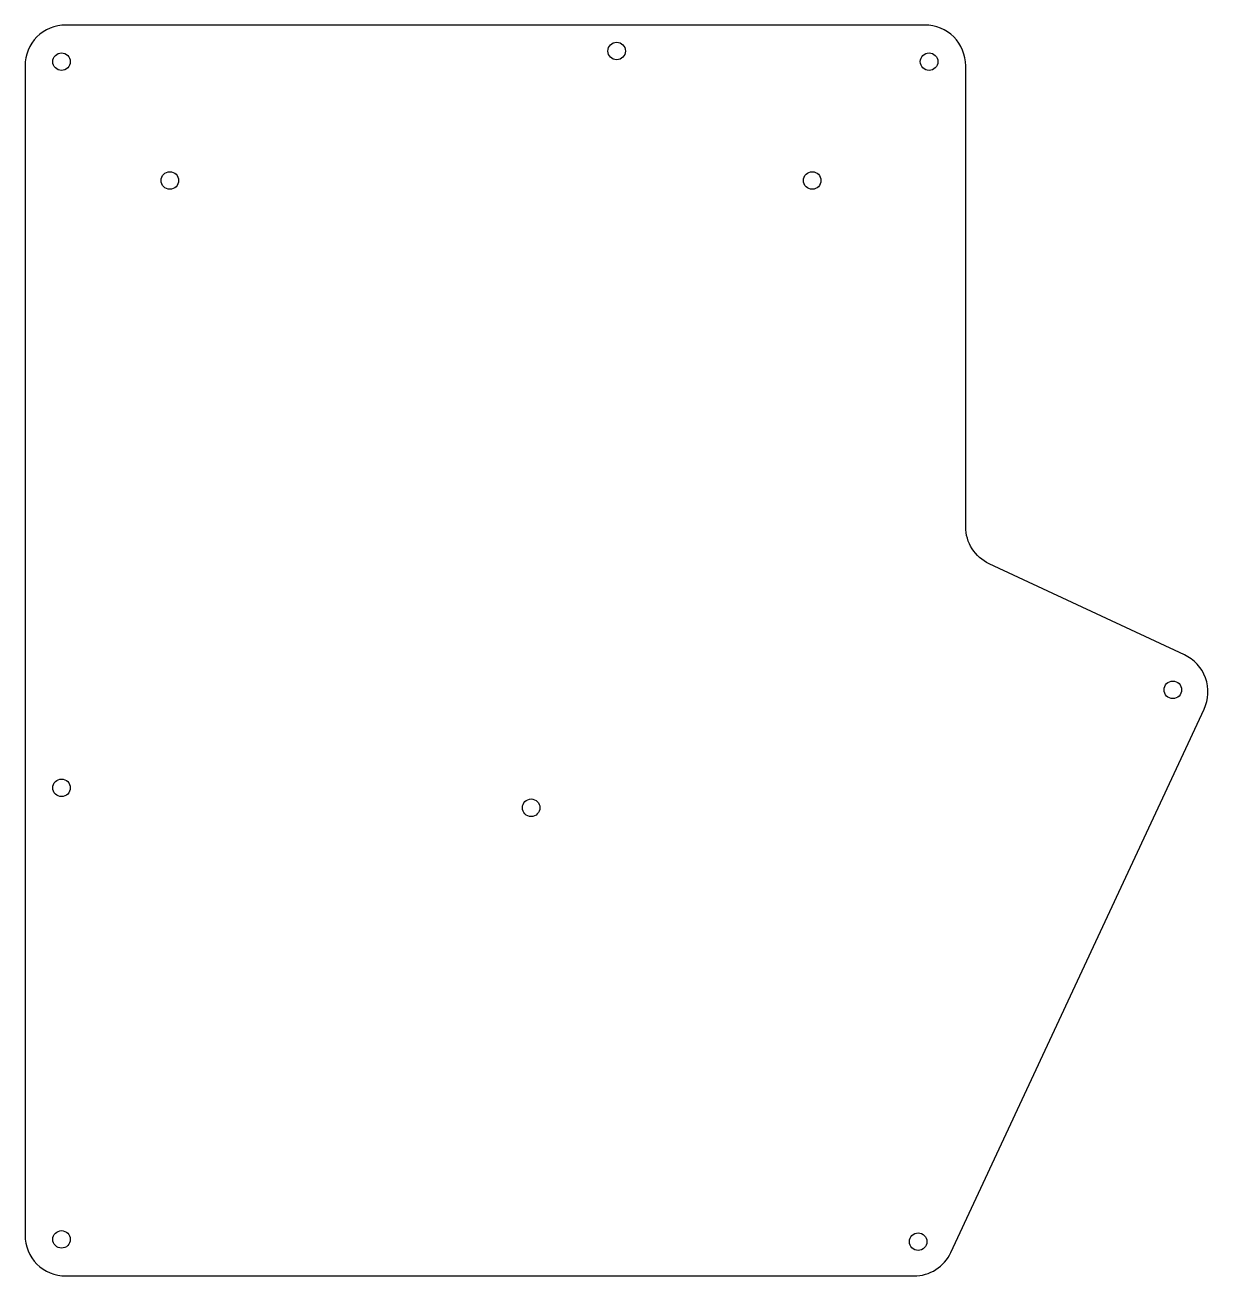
# Model space of a CAD drawing. Header units: millimetres. Extents: x 20 to 223, y -30 to 184.
import ezdxf

# ---------------------------------------------------------------- set-up
doc = ezdxf.new("R2010")
doc.units = ezdxf.units.MM
doc.layers.get('0').update_dxf_attribs({"linetype": 'CONTINUOUS'})

msp = doc.modelspace()

# ---------------------------------------------------------------- linework, layer by layer
msp.add_lwpolyline([(181.09, 97.81), (181.09, 176.7, 0.414214), (174.09, 183.7), (27, 183.7, 0.414214), (20, 176.7), (20, -23.44, 0.414214), (27, -30.44), (172.22, -30.44, 0.291474), (178.57, -26.4), (221.92, 66.58, 0.414222), (218.54, 75.89), (185.13, 91.47, -0.291482)], format="xyb", close=True)
for centre in [(121.33, 179.25), (26.26, 177.43), (174.82, 177.43), (44.81, 157.08), (154.81, 157.08), (216.56, 69.9), (26.26, 53.12), (106.67, 49.71), (26.26, -24.18), (172.94, -24.57)]:
    msp.add_circle(centre, 1.5)

doc.saveas('drawing.dxf')
